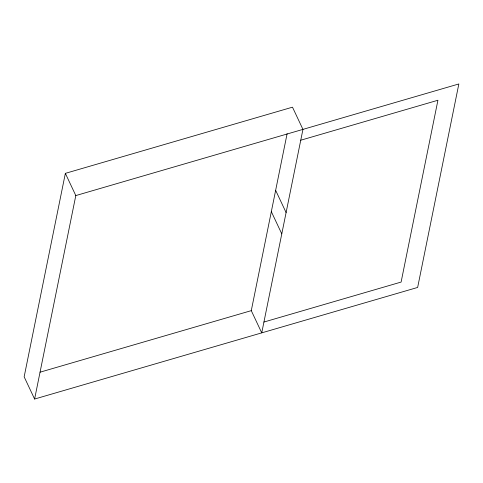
<?xml version="1.0" encoding="UTF-8"?>
<svg xmlns="http://www.w3.org/2000/svg" width="483" height="483" viewBox="0 0 483 483"><rect width="100%" height="100%" fill="white"/><g stroke="black" fill="none" stroke-linecap="round" stroke-linejoin="round"><path stroke-width="0.72" d="M287.119 133.67L251.281 310.641L261.738 332.859L302.944 129.39L292.487 107.172L65.356 173.361L24.15 376.825L34.607 399.043L417.644 287.445L458.85 83.957L75.807 195.573L34.607 399.043M300.746 140.221L437.93 100.247L401.107 282.072L263.929 322.046M40.065 372.188L251.281 310.641M275.648 190.338L286.099 212.556M271.331 211.651L281.782 233.869M65.356 173.361L75.807 195.573"/></g></svg>
